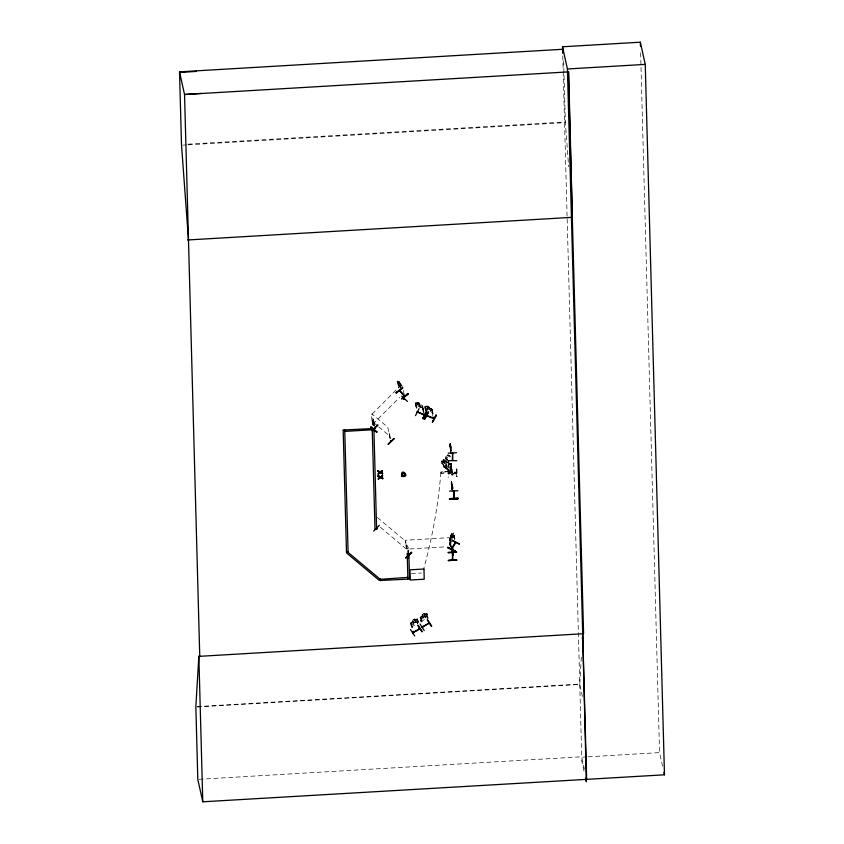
<?xml version="1.0" encoding="UTF-8"?>
<svg xmlns="http://www.w3.org/2000/svg" width="844" height="844" viewBox="0 0 844 844"><rect width="100%" height="100%" fill="white"/><g stroke="black" fill="none" stroke-linecap="round" stroke-linejoin="round"><path stroke-width="0.63" stroke-dasharray="4.22 3.17" d="M449.113 471.648L450.823 471.174L449.113 471.648L449.019 470.414L450.823 470.024M450.253 544.876L450.263 545.498M448.386 472.935L456.625 472.323M452.12 489.583L451.424 482.779M450.116 544.464L450.074 545.34L450.168 543.114L450.031 543.684M581.337 657.17L579.765 684.473L197.253 706.998M449.124 471.258L442.868 472.387L449.008 470.804M451.424 464.601L450.896 463.156L451.213 463.989M449.989 444.018L450.126 443.448L451.688 450.538M451.34 481.998L451.477 481.439L451.424 481.998M454.03 535.856L453.914 537.67L454.146 535.834M449.989 463.567C449.915 465.993 453.945 465.329 443.691 460.413L443.67 459.727L450.728 464.211L450.907 470.878L443.86 466.479L443.87 467.165L450.928 471.638M450.928 471.722L449.82 470.403L451.192 470.825L450.896 463.156L451.097 464.78M451.255 470.688L451.012 463.989M451.413 466.88L450.517 467.017L450.569 466.405M450.749 468.705C450.432 470.593 452.827 468.135 450.833 468.62M450.886 546.511L449.324 539.369L453.418 532.859L454.726 538.715M450.707 536.858L449.282 539.432M417.653 623.494L418.149 621.923L417.506 619.011M420.766 620.519L421.726 621.195L427.201 618.04L427.76 616.489M451.487 469.243L450.759 469.232M450.464 535.761L450.474 540.308M452.215 489.71L451.561 483.084L452.015 489.625L451.234 484.656M443.142 462.037L443.585 461.098L446.212 462.807L447.373 464.77L447.436 467.091L446.339 467.608L441.781 463.451M416.461 408.475L415.069 402.778L415.923 402.715M416.968 407.241L416.124 403.432L415.459 403.168L416.852 407.483M417.463 403.305L417.221 402.208L417.506 403.453L416.366 403.327L416.82 405.363L420.512 407.652L421.546 407.262L419.552 403.274L417.274 402.356M419.616 403.274L417.179 402.293M422.57 409.372L422.348 405.647L419.827 404.297L419.584 403.2M423.35 412.421L422.074 405.837L422.749 406.101L424.152 412.442M424.026 412.684L422.749 406.101M423.044 408.675L422.464 409.393M425.65 410.796L424.532 406.365L425.397 406.302M426.442 410.828L425.598 407.019L424.922 406.755L426.041 409.804M425.313 406.333L427.022 406.966M429.332 407.958L429.058 406.787L426.684 405.806L426.98 407.04L425.84 406.913L426.294 408.95L427.708 410.311M429.301 407.884L431.041 408.549L425.355 406.386M432.824 416.008L431.548 409.424L432.212 409.688L433.616 416.029M431.041 408.549L431.864 409.329L431.01 408.57M432.212 409.688L431.421 409.667M432.033 412.969L432.55 412.178L431.822 409.234M450.411 535.803L451.719 533.566L451.994 534.811L452.69 534.041L453.144 536.077L451.361 540.086M449.863 539.569L451.34 546.448M454.346 539.316L453.608 533.64L454.969 538.831M454.589 539.443L453.85 533.767M452.616 539.727L450.675 542.808L450.01 542.397M431.928 412.98L432.466 412.146M448.227 469.528L448.428 477.103M411.714 627.767L410.574 622.988L412.959 621.311L412.589 620.161L414.963 618.884L412.632 620.234M411.323 622.25L410.574 622.988M422.316 615.793C420.565 613.957 428.182 611.995 422.074 614.696L422.443 615.856L420.069 617.523L421.061 622.091M450.696 464.242L451.287 463.82L451.382 464.77M450.168 470.171L449.905 471.068L449.884 470.224M401.28 384.853L370.949 415.237L373.227 425.524M372.911 424.121L399.571 397.418M374.567 424.163L373.217 419.046L374.641 425.576M390.044 438.479L388.894 432.17L390.508 438.511M373.016 425.344L371.94 420.46L372.457 419.943L374.008 426.231M372.658 420.122L371.94 420.46M405.953 545.857L406.692 546.11L405.953 545.857L406.491 548.294M451.171 471.574L443.712 467.217L443.047 460.233L443.617 459.748M422.401 615.782L421.314 616.816L421.768 618.863L423.129 619.063L425.302 617.808L426.283 616.257L425.83 614.221L424.574 614.527L424.342 613.44M398.769 381.541L399.012 382.638L397.176 381.119L398.927 388.134M397.819 381.34L401.807 385.687L400.394 383.26M400.351 387.512L397.83 384.052L400.415 387.459M399.476 385.096L401.1 386.816C400.963 382.269 396.543 377.363 399.866 387.037M400.615 384.431L401.522 385.697M400.636 384.79L398.98 383.028M397.735 381.615L399.402 388.641M441.106 471.701C439.502 473.822 444.049 474.613 443.385 472.229C442.045 470.066 441.159 472.091 441.581 473.716M442.731 471.353L443.205 473.368M416.651 619.095L417.632 619.021L411.281 622.239M424.405 613.356L424.69 614.516L426.209 613.651L420.766 616.774M411.376 623.378C410.353 623.336 413.159 626.828 412.779 629.708M417.052 620.097C418.371 619.042 416.06 622.334 417.896 623.906M420.861 617.913C419.816 617.998 422.464 620.066 421.979 622.988M427.528 618.663L426.547 614.643L427.18 614.274L428.172 618.293M427.328 614.495L426.547 614.643M411.271 625.984L412.283 626.586L417.674 623.431M428.573 409.245L426.674 409.403L428.035 408.812C421.652 404.403 433.552 410.026 429.037 409.213M450.591 466.352L451.392 466.352M450.833 468.547L451.73 473.146M429.986 411.239L431.01 410.849L429.016 406.871M447.721 460.117L446.276 460.022A7.712 3.112 -0.7 0 1 447.89 456.277L448.66 455.148L447.879 455.412A7.712 3.112 -0.7 0 0 446.265 459.168L447.71 459.252M451.255 464.211L443.533 459.769L447.394 462.269M443.047 460.233L443.216 462.016L441.676 461.014L441.739 463.504L443.227 464.39L443.269 466.004M441.676 461.014L441.813 463.483M443.691 460.413L451.055 464.727M448.744 463.883L448.966 469.697L448.744 463.883L447.32 462.206M443.86 466.479L450.422 470.351L450.263 464.443L449.873 471.057M415.206 619.981L416.335 619.686L416.788 621.722L413.644 624.518L412.283 624.317L411.83 622.281L412.832 621.247M447.837 469.58L448.069 477.145M451.445 537.913L450.295 538.103L451.667 537.238L452.616 534.368L452.015 537.016L453.228 536.805L451.793 537.691M426.136 613.63L427.117 613.556L428.024 618.072M426.178 613.704L427.043 613.62M188.064 144.176L565.322 121.958L568.645 166.722M182.948 145.126L186.893 144.894M188.212 144.82L565.459 122.602M449.979 443.944L450.981 453.84M450.569 444.187L451.973 450.527M450.021 445.558L449.873 444.461L450.823 451.266M450.696 446.392L451.107 450.654M449.936 446.94L449.778 444.461L449.968 447.035M450.96 448.322L451.086 452.996M450.337 450.907L450.896 453.84M450.664 467.006L451.329 466.89L452.468 472.598M456.741 476.66L456.52 468.895L456.752 476.47M451.086 469.981L451.635 470.825M448.364 472.524L453.08 472.239M454.262 472.176L456.625 472.028M448.375 472.84L453.101 472.661M454.262 472.492L456.593 472.229M456.657 473.368L448.364 473.611L456.615 473.178M456.667 473.706L448.417 474.191M453.323 488.507L451.635 482.188L453.059 487.927M451.287 484.931L451.129 482.452M451.477 483.654L451.413 481.924L451.688 488.887M452.099 488.898L452.331 491.82M450.021 543.61L450.168 545.34L449.915 544.127M450.337 544.549L450.612 543.852L450.907 547.091M409.889 548.969L446.128 546.838M411.228 573.604L421.388 573.002M197.158 706.586L579.67 684.062L582.476 696.701M199.131 779.297L581.643 756.773L584.438 769.411M586.918 756.889L581.738 757.195L567.126 217.393M588.215 756.804L659.554 752.605L662.561 766.173M449.778 542.819C451.329 542.724 448.343 543.325 450.327 545.53M407.272 545.34C405.679 545.15 409.066 546.596 408.085 549.001M448.66 455.148L447.753 454.631L447.763 455.496L451.793 455.37M448.966 469.697L447.584 469.644L443.733 467.154L443.311 465.993M456.952 469.032L457.184 476.607M456.604 469.053L456.815 476.617M450.707 464.96L449.63 463.662L449.725 464.242M417.548 403.379L415.839 402.746L421.525 405.036M421.947 406.08L422.622 406.344M430.334 410.933L430.862 411.028M420.861 407.346L421.472 407.536L419.573 405.626L420.861 405.046L419.035 405.183L416.736 403.337L418.561 405.226L417.231 405.869L419.099 405.647L420.66 407.241M452.848 533.25L451.994 534.811L451.677 533.682M450.58 536.847L450.39 535.718M449.303 455.507L450.221 456.889L449.303 455.507A6.604 2.669 -0.7 0 0 447.246 458.946M447.763 455.496L448.67 456.013M449.979 542.281L450.696 542.713M449.82 470.403L450.875 471.047M443.554 459.864L447.32 462.29M420.797 620.403L421.726 621.195M373.786 422.728L377.774 426.062M378.766 426.895L389.728 436.084M377.395 517.53L405.289 540.92L407.03 548.748M380.359 527.247L406.259 548.959M398.706 381.593L400.33 383.313M399.117 382.448L400.077 383.187M401.301 387.681L398.611 384.168M398.832 382.575L398.157 382.132L399.623 388.472M425.302 409.256L426.357 410.638L425.186 409.298L424.574 406.291M401.86 385.645L402.514 386.605M416.672 619.042L415.142 620.055L414.921 618.821M451.498 468.663L452.479 473.104M451.181 463.145L451.551 470.667M451.371 469.886L451.593 470.825M581.484 759.769L584.459 773.22M450.042 443.459L451.424 449.957M450.116 446.043L450.633 450.39L450.179 448.354M449.884 446.666L450.664 451.635M451.223 466.204L452.627 471.901M451.899 472.556L450.643 466.236L451.814 472.988M451.392 481.439L453.038 488.528M451.529 486.344L451.973 488.381L451.466 484.023L451.572 487.716M431.896 409.256L433.499 416.271M431.548 409.424L433.51 418.297M424.922 406.755L425.766 410.553M422.074 405.837L424.036 414.71M450.105 539.696L452.078 548.568M451.34 546.712L449.335 537.649L405.331 540.244L407.304 549.117M449.409 539.411L451.192 547.07M419.183 403.295L417.717 402.704M415.459 403.168L416.577 408.232M415.1 402.704L415.797 405.742M403.263 390.445L404.107 394.243M397.176 381.119L397.851 384.083M390.308 438.711L387.765 427.212L371.824 413.845L374.641 426.568M423.983 613.841L422.591 614.654M406.154 545.657L406.692 548.104M421.008 618.135L421.852 621.933M420.143 617.491L421.209 622.313M373.217 419.046L374.567 425.154M417.58 618.947L418.402 622.492M372.457 419.943L373.808 426.051M414.499 619.306L413.096 620.108M411.513 623.6L413.486 632.472M410.659 622.956L411.355 625.931M450.854 450.991L450.221 445.126L450.759 450.801M640.617 52.739L659.554 752.605M563.665 60.926L565.322 121.958M562.758 55.936L563.138 70.326M563.18 71.635L567.084 216.075M452.489 489.805L452.131 484.372L452.458 492.147M451.92 482.167L451.93 482.852M451.814 488.919L451.835 489.594M450.464 450.928L450.485 451.614M443.912 459.663L443.933 460.349M444.102 466.405L444.123 467.091M446.814 459.516L446.824 460.381M446.497 457.606L446.508 458.471M445.389 457.596L445.4 458.461M440.874 472.577A554.191 525.643 -16 0 1 423.931 567.917M447.257 459.811A6.604 2.669 -0.7 0 1 449.314 456.372M447.109 467.418L445.379 465.033C443.67 466.922 442.952 464.042 445.031 464.274L443.691 461.404L445.337 464C447.151 461.974 447.837 464.991 445.664 464.727L447.109 467.418M451.023 469.96L451.223 470.846L451.055 470.013M416.746 622.408L414.488 622.555L412.653 624.76L413.929 622.598L412.199 622.197L414.341 622.091L416.103 619.95L414.9 622.049L416.746 622.408M426.231 616.943L423.973 617.091L422.179 619.317L423.424 617.143L421.662 616.795L423.825 616.626L425.587 614.485L424.384 616.595L426.231 616.943M415.754 405.637L416.788 407.135L415.754 405.637M451.487 534.231L450.738 535.908L451.487 534.231M452.004 535.138L450.707 537.174L451.16 539.221L452.447 537.174L452.004 535.138M415.174 620.351L412.99 621.606L413.444 623.642L415.628 622.397L415.174 620.351M424.659 614.896L422.485 616.152L422.928 618.188L425.112 616.932L424.659 614.896M428.647 406.882L427.191 406.291L428.647 406.882M429.343 408.327L427.064 407.399L427.518 409.445L429.796 410.363L429.343 408.327M419.869 404.73L417.59 403.812L418.044 405.858L420.323 406.776L419.869 404.73M446.244 464.042L443.606 462.343L443.67 464.664L446.307 466.363L446.244 464.042M442.446 462.006L441.971 461.7L442.478 463.493L442.446 462.006"/><path stroke-width="1.27" d="M448.259 453.133L456.52 452.743M448.301 552.799L456.541 551.997L448.291 552.493M449.609 491.124L457.859 490.733M456.551 552.314L448.291 552.482M563.349 49.237L179.519 71.845L184.541 94.496L199.754 656.305L198.846 656.368L195.85 706.66L197.812 779.381L202.782 801.8L664.481 774.803L645.249 64.387L640.332 42.2L562.505 46.779L562.684 53.32M582.381 638.961L582.529 636.365M408.38 554.856L408.338 553.928M408.654 554.951L408.211 554.55M452.637 453.661L452.11 453.365M447.742 547.745L447.942 547.186L455.022 550.816M412.748 632.546L419.806 628.833L419.194 628.864M429.227 623.104L422.106 627.155L429.301 622.999M429.29 623.41L428.383 623.326M452.774 460.391L452.553 452.806M453.534 491.029L453.945 491.651M453.639 498.076L453.713 497.464M452.627 553.39L452.215 552.345M452.5 552.324L452.447 560.216L452.848 559.53M404.603 396.205L399.412 390.688L399.961 391.004M452.637 472.429C450.432 471.764 453.85 472.577 451.814 471.891M452.806 474.813C450.464 474.834 454.209 473.568 451.994 474.782M376.867 431.833C369.862 425.524 367.794 424.88 376.603 432.318L376.878 431.822M377.373 528.777L376.825 527.933M373.934 429.248L374.23 428.509M404.519 399.106L403.664 399.518L404.434 398.748M451.814 549.138L455.865 542.565M374.989 428.119L375.084 427.57M375.2 427.56L375.221 428.362M390.783 440.726L390.877 441.528L391.078 440.874M391.131 441.254L390.877 440.695M410.532 629.582L414.71 635.975M424.205 630.51L420.006 623.98M447.742 547.714L454.842 551.354L455.032 550.805M447.911 547.439L455.011 551.058M452.637 553.464L452.152 553.031M415.501 415.617L419.067 408.644M418.054 412.579L417.98 411.883M424.078 414.341L423.857 414.995M422.907 418.434L426.515 411.482L423.361 418.782L422.907 418.434L426.568 411.65M422.949 418.613L426.484 411.471M423.35 418.761L426.906 411.798M424.564 419.014L428.478 412.041M424.901 419.141L428.467 412.178M427.454 415.47L427.412 416.208L427.591 415.702M433.32 418.213L433.552 417.928M435.937 415.058L436.39 415.406L432.413 422.2L436.074 415.259M436.042 415.237L432.413 422.2M408.338 554.191L409.308 554.508L409.277 553.981M451.656 551.702L452.574 551.659M452.194 540.698L459.241 544.127M455.538 542.122L451.35 548.621M374.43 428.53L374.63 428.71M429.332 623.431L429.153 622.777M370.896 427.011L376.835 432.065M408.401 558.148L408.296 550.415L408.485 558.169M374.63 429.111L374.05 429.564L373.829 428.9M408.464 554.571L409.087 554.191M452.331 551.259C452.532 551.923 451.835 552.598 452.416 551.332M459.495 543.947L452.395 540.339M401.744 476.396C411.608 478.21 400.362 465.941 401.607 476.28M380.338 579.016L379.294 580.398L346.778 553.147L347.739 551.87M377.753 424.996L372.035 430.693L377.88 425.091M394.074 438.711L388.198 444.25L394.053 438.669M393.895 438.416L388.208 444.218M401.733 396.131L407.42 401.417M404.044 398.632L403.675 399.412L404.297 398.896M379.399 525.274L373.66 531.055M405.732 557.8L411.809 552.588L405.753 557.968L411.439 552.124M419.668 628.242L419.204 629.255L418.983 628.548M428.562 623.442L428.963 622.798M396.068 392.745L402.715 387.987L396.089 392.745M402.715 387.987L396.29 392.956L402.651 387.776M399.877 391.152L400.119 390.572M404.803 395.583L404.476 395.847M407.937 393.452L401.628 398.706L408.274 393.937L401.913 398.99M424.416 414.9L417.463 411.672M426.821 415.596L434.069 418.139M404.149 398.98L404.223 398.568M378.049 470.773L378.101 471.574L378.049 470.773L380.296 471.901L382.406 470.519L382.459 471.29L380.781 472.355L382.406 470.519M378.091 470.963L380.338 472.081L382.448 470.709M380.317 472.714L378.175 474.106L380.275 472.524L382.532 473.822L380.275 472.524M382.67 478.727L382.606 477.936L382.67 478.727L380.454 477.63L378.312 479.023L380.011 477.356L378.196 476.301L378.186 475.689L380.422 476.818L382.543 475.436L382.596 476.195L380.908 477.271L382.543 475.436M378.186 475.689L380.465 476.997L382.585 475.615M378.312 479.023L380.412 477.44L382.627 478.548M378.133 473.927L379.832 472.26L378.175 474.106M378.27 478.843L380.011 477.356M427.602 619.791L431.769 626.174M419.806 628.833L412.811 632.905L412.653 632.188M417.727 625.277L421.989 631.787M424.553 415.237L417.147 411.925M426.695 415.839L434.101 418.867L434.048 418.181M418.075 625.256L422.285 631.629M404.835 395.941L399.697 390.424L400.161 390.92M179.667 72.489L196.357 71.402M201.231 93.41L184.541 94.496L568.371 71.888L583.573 633.707L198.846 656.368M562.505 46.779L567.421 68.976L645.249 64.387M187.579 239.981L572.306 217.33L568.687 71.877M343.118 430.029L373.881 428.499L376.614 529.441L374.947 529.262M452.606 453.059L452.363 460.413M448.481 461.225C449.367 461.035 443.965 460.476 456.731 460.729M458.028 498.118L449.778 498.646L458.06 498.308M449.82 499.152C475.583 497.971 431.738 499.659 458.081 498.72M346.42 551.934L348.087 552.113L344.721 429.934M407.188 553.622L408.855 553.812L409.54 579.047L380.38 580.482M456.72 559.846C441.296 561.714 450.137 559.699 456.762 560.374M448.47 560.289L456.762 559.983M451.751 551.965L452.5 551.923M452.658 555.574L452.458 547.819L452.658 555.394M452.574 547.967L452.722 555.542M453.882 490.965L454.051 498.055M380.739 472.165L382.469 473.03L382.532 473.822M380.781 472.355L382.511 473.21M378.07 471.385L379.874 472.44M380.866 477.082L382.648 478.126M378.196 476.301L379.969 477.166M426.716 415.913L426.748 415.269M347.802 552.134L380.306 579.374M376.772 528.27L377.236 528.291M407.916 554.73L408.296 554.835M451.667 551.965L451.762 551.29M427.18 619.834L431.389 626.406M417.221 412.252L417.274 411.682M453.755 498.403L453.808 490.638M452.627 552.799L452.743 559.741M663.933 772.334L664.481 774.803M585.546 778.105L586.358 781.776L582.676 633.76M433.436 417.97L433.447 418.603M452.004 548.252L451.762 548.125M451.677 551.375L451.835 552.039M428.678 623.41L428.467 623.083M409.076 553.812L409.329 554.466M422.855 626.512L422.939 627.124L422.633 626.438M422.38 627.081L422.116 626.839M422.148 626.723L422.422 627.366M407.831 577.391L380.401 579.29L380.444 580.756M407.874 578.868L407.251 553.907M372.215 428.309L375.01 529.536M372.257 429.786L344.763 431.4M413.265 631.924L412.864 632.504M413.149 631.903L413.454 632.578L412.547 632.335M188.486 239.928L181.492 144.556L179.519 71.845M640.332 42.2L640.438 46.156M567.421 68.976L586.654 779.381M382.469 473.03L382.49 473.632M378.217 475.868L378.239 476.48M343.181 430.303L346.483 552.208M198.846 656.263L202.782 801.8M402.06 474.138L402.978 475.816L404.846 474.898L403.917 473.231L402.06 474.138M423.952 569.004L409.973 569.827L410.247 580.028L424.226 579.206L423.952 569.004"/></g></svg>
